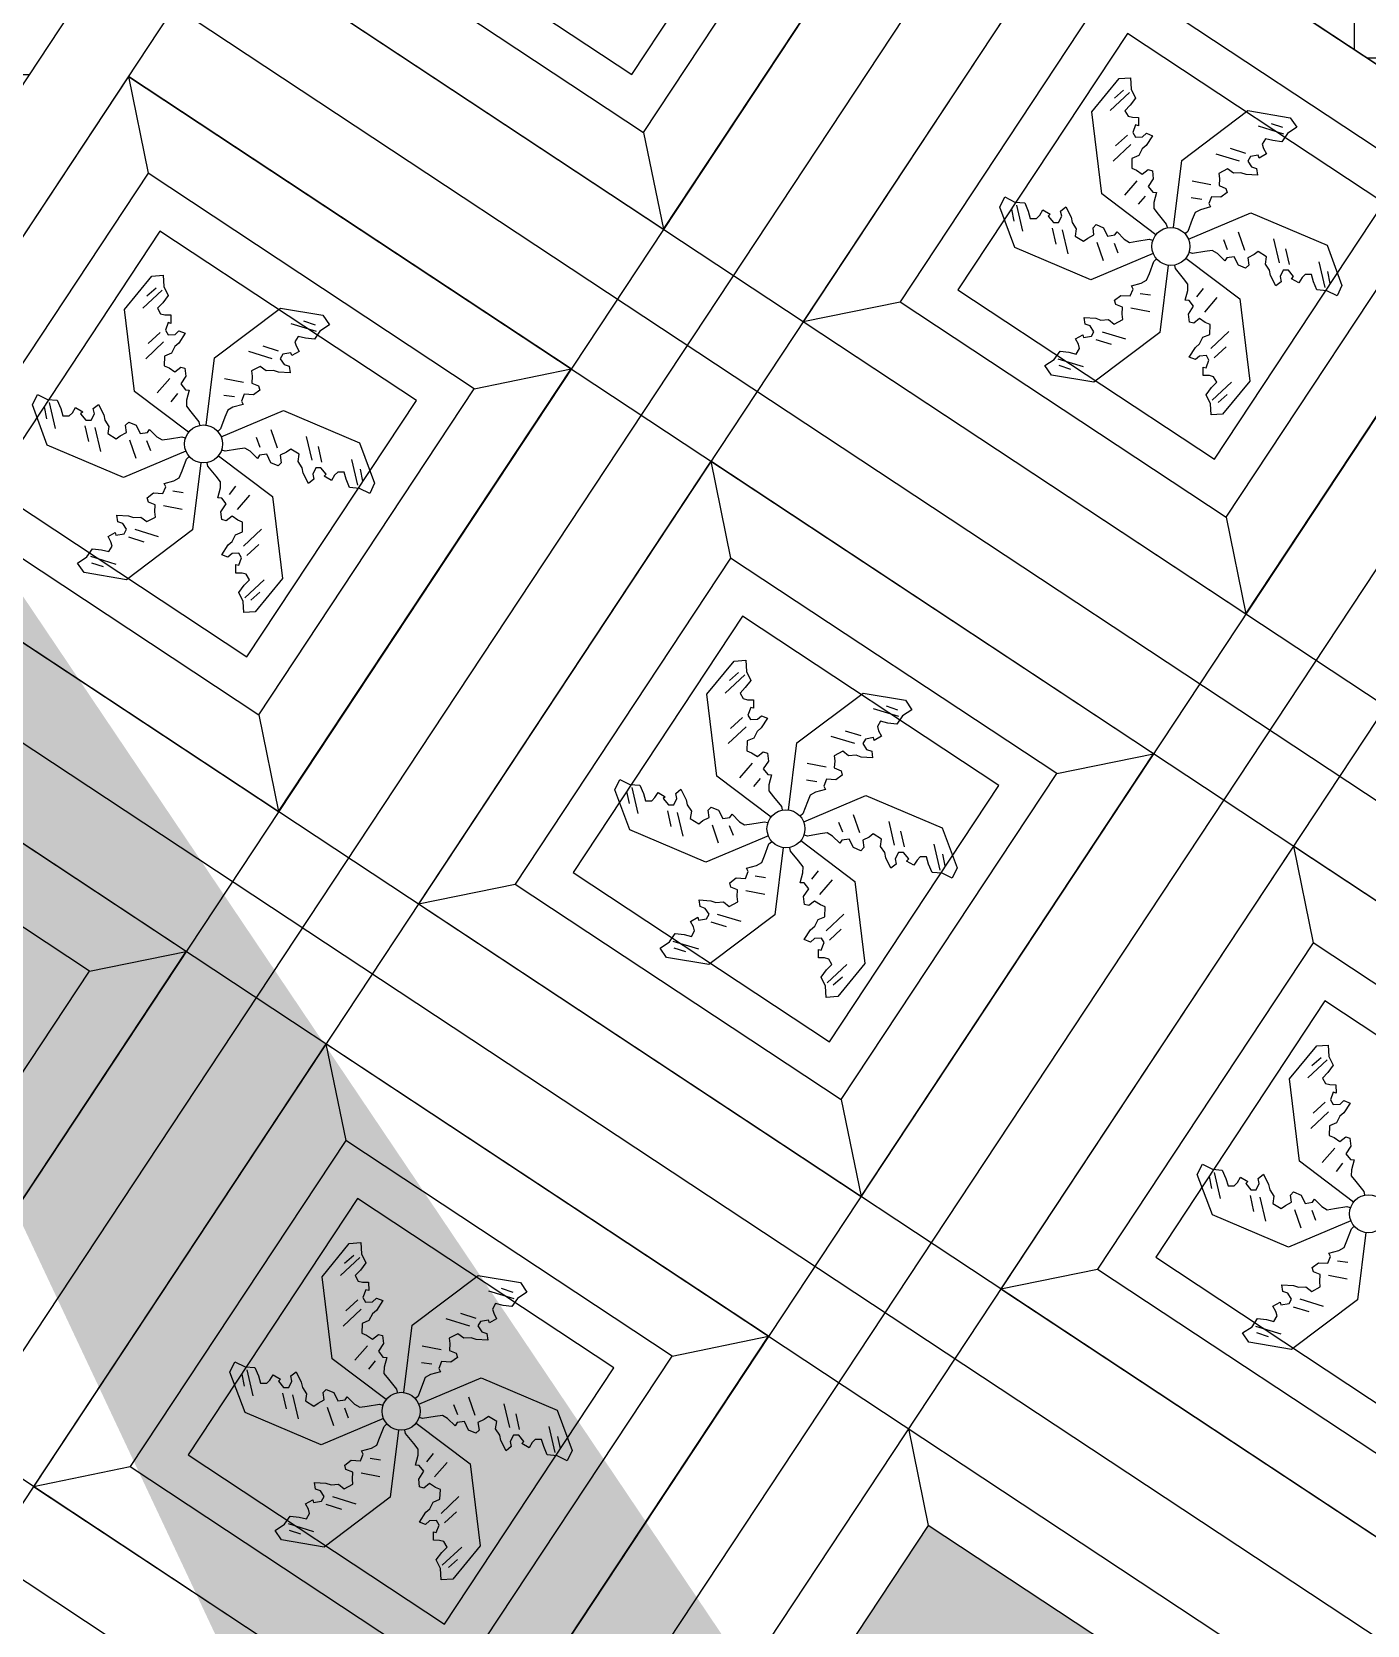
# Model space of a CAD drawing. Extents: x 302512 to 1034855, y -184136 to 410364.
# Drawn here: x 536374 to 545936, y -76296 to -64884 of the extents above; entities that cross this region are included whole.
import ezdxf

# ---------------------------------------------------------------- set-up
doc = ezdxf.new("R2010")
doc.units = 0
doc.header["$MEASUREMENT"] = 0
doc.linetypes.add('ACAD_ISO04W100', pattern=[30.5, 24, -3, 0.5, -3])
for name, color, linetype in [('2D', 3, 'Continuous'), ('F', 5, 'Continuous'), ('PUB_TITLE', 4, 'Continuous'), ('建筑', 2, 'Continuous'), ('水', 120, 'Continuous'), ('环境', 8, 'Continuous'), ('红线', 20, 'Continuous'), ('道路线', 161, 'Continuous')]:
    doc.layers.add(name, color=color, linetype=linetype)
pattern_1 = [(0, (-609541.6, -120098.3), (750, 1500), [0, -1500]), (0, (-610419.1, -120300.8), (750, 1500), [0, -1500]), (0, (-609931.6, -120315.8), (750, 1500), [0, -1500]), (0, (-609399.1, -119873.3), (750, 1500), [0, -1500]), (0, (-610021.6, -120390.8), (750, 1500), [0, -1500]), (0, (-609249.1, -118928.3), (750, 1500), [0, -1500]), (0, (-609706.6, -119048.3), (750, 1500), [0, -1500]), (0, (-609466.6, -119235.8), (750, 1500), [0, -1500]), (0, (-610689.1, -119265.8), (750, 1500), [0, -1500]), (0, (-609954.1, -119333.3), (750, 1500), [0, -1500]), (0, (-610239.1, -119715.8), (750, 1500), [0, -1500]), (0, (-610224.1, -120278.3), (750, 1500), [0, -1500]), (0, (-609661.6, -120338.3), (750, 1500), [0, -1500]), (0, (-609249.1, -119678.3), (750, 1500), [0, -1500]), (0, (-610651.6, -119910.8), (750, 1500), [0, -1500]), (0, (-610524.1, -119655.8), (750, 1500), [0, -1500]), (0, (-609939.1, -119760.8), (750, 1500), [0, -1500]), (0, (-610149.1, -119978.3), (750, 1500), [0, -1500]), (0, (-610269.1, -119483.3), (750, 1500), [0, -1500]), (0, (-610081.6, -118920.8), (750, 1500), [0, -1500]), (0, (-610591.6, -120225.8), (750, 1500), [0, -1500]), (0, (-609766.6, -119228.3), (750, 1500), [0, -1500]), (0, (-610464.1, -119205.8), (750, 1500), [0, -1500]), (0, (-610584.1, -119010.8), (750, 1500), [0, -1500]), (130.601294, (-609341.24, -119397.92), (-3749.999965, 4500.000027), [65.8539, -27592.779]), (18.434949, (-609448.38, -119369.35), (3750, 1499.999994), [67.7631, -9419.0698]), (90, (-609448.4, -119433.6), (750, 1500), [64.2857, -2935.7142]), (161.56505, (-609384.1, -119455.06), (-3750.000033, 1499.999893), [67.7631, -9419.0698]), (53.130102, (-609384.1, -119455.06), (750, 1500), [71.4286, -7428.5714]), (135, (-609326.95, -120219.35), (-750.0001, 1499.9999), [60.6091, -4182.0315]), (45, (-609412.67, -120219.35), (750, 1500), [60.6091, -4182.0315]), (135, (-609369.8, -120262.2), (-750.0001, 1499.9999), [60.6091, -4182.0315]), (45, (-609369.8, -120262.2), (750, 1500), [60.6091, -4182.0315]), (116.56505, (-610048.4, -119212.2), (-0.0001, 3000), [79.8596, -1597.1913]), (180, (-610084.1, -119140.8), (-750, 1500), [85.7143, -1414.2857]), (63.43495, (-610205.5, -119212.2), (1e-06, 3000), [79.8596, -1597.1913]), (116.56505, (-610169.8, -119283.6), (-0.0001, 3000), [79.8596, -1597.1913]), (0, (-610169.8, -119283.6), (750, 1500), [85.7143, -1414.2857]), (63.43495, (-610084.1, -119283.6), (1e-06, 3000), [79.8596, -1597.1913]), (107.102728, (-609484.094, -119719.35), (-2249.999919, 7500.0000288), [97.1534, -40707.258]), (143.972626, (-609512.67, -119626.49), (-14249.99984, 10500.000003), [97.1534, -20305.0515]), (180, (-609591.2, -119569.3), (-750, 1500), [92.8571, -1407.1428]), (36.027373, (-609762.67, -119626.49), (14249.999915, 10499.999902), [97.1534, -20305.0515]), (71.56505, (-609791.24, -119712.2), (2250.000015, 7499.999997), [90.3508, -9396.4821]), (107.102728, (-609762.665, -119805.06), (-2249.999919, 7500.0000288), [97.1534, -40707.258]), (143.972626, (-609684.09, -119862.2), (-14249.99984, 10500.000003), [97.1534, -20305.0515]), (0, (-609684.1, -119862.2), (750, 1500), [92.8571, -1407.1428]), (36.027373, (-609591.24, -119862.2), (14249.999915, 10499.999902), [97.1534, -20305.0515]), (71.56505, (-609512.67, -119805.06), (2250.000015, 7499.999997), [90.3508, -9396.4821]), (150.255118, (-609469.8, -119019.35), (-2250.000005, 1499.99998), [57.5875, -12035.799]), (90, (-609519.8, -119047.9), (750, 1500), [57.1429, -2942.857]), (29.744881, (-609519.8, -119047.92), (2250, 1499.999993), [57.5875, -12035.799]), (116.56505, (-609819.8, -120083.6), (-0.0001, 3000), [79.8596, -1597.1913]), (168.690067, (-609855.52, -120012.2), (-6750.000012, 1499.999964), [72.8431, -15224.214]), (41.185925, (-609984.094, -120047.92), (18749.999943, 16499.999905), [75.9296, -31814.5065]), (90, (-609984.1, -120119.35), (750, 1500), [71.4286, -2928.5713]), (138.814074, (-609926.95, -120169.35), (-18749.999723, 16500.0001545), [75.9296, -31814.5065]), (16.699244, (-609926.95, -120169.35), (24749.9999575, 7499.9999645), [74.5736, -31246.3455]), (60.945396, (-609855.52, -120147.92), (750.000003, 1499.9999955), [73.5402, -30813.3495]), (109.983106, (-610448.38, -119455.06), (-3750.00002, 10499.9999887), [83.605, -35030.4945]), (155.556045, (-610476.95, -119376.49), (-9750.0000463, 4499.9999106), [86.3075, -36162.8295]), (24.443955, (-610634.094, -119376.49), (9750.000014, 4499.9999825), [86.3075, -36162.8295]), (70.0168934, (-610662.665, -119455.06), (3750.0000173, 10499.9999904), [83.605, -35030.4945]), (109.983106, (-610634.094, -119533.634), (-3750.00002, 10499.9999887), [83.605, -35030.4945]), (160.016893, (-610555.52, -119562.2), (-3750.000019, 1499.999938), [83.605, -17473.4445]), (19.983107, (-610555.52, -119562.2), (3749.999996, 1500.000004), [83.605, -17473.4445]), (70.0168934, (-610476.95, -119533.634), (3750.0000173, 10499.9999904), [83.605, -35030.4945]), (122.005383, (-609891.24, -119590.78), (-750.000103, 1499.999928), [67.3856, -14083.5861]), (18.434949, (-609991.24, -119555.06), (3750, 1499.999994), [67.7631, -9419.0698]), (90, (-609991.2, -119619.35), (750, 1500), [64.2857, -2935.7142]), (161.56505, (-609926.95, -119640.78), (-3750.000033, 1499.999893), [67.7631, -9419.0698]), (54.462322, (-609926.95, -119640.78), (5249.999997, 7499.999995), [61.4452, -25745.5305]), (116.56505, (-610327, -119955), (-0.0001, 3000), [79.8596, -1597.1913]), (180, (-610362.7, -119883.6), (-750, 1500), [78.5714, -1421.4285]), (59.036243, (-610484.1, -119955.06), (750.000002, 1499.999993), [83.2993, -17409.555]), (120.963756, (-610441.24, -120026.49), (-750.000102, 1499.999931), [83.2993, -17409.555]), (0, (-610441.2, -120026.5), (750, 1500), [78.5714, -1421.4285]), (63.43495, (-610362.7, -120026.5), (1e-06, 3000), [79.8596, -1597.1913])]

msp = doc.modelspace()

# ---------------------------------------------------------------- hatches: boundary and pattern name
at = {"layer": '水'}
h = msp.add_hatch(dxfattribs=at)
h.set_pattern_fill('AR-RROOF,_O', color=256, scale=1000)
h.set_pattern_definition([(0, (-609984.1, -119640.8), (2200, 1000), [15000, -2000, 5000, -1000]), (0, (-608654.1, -119140.8), (-1000, 1330), [3000, -330, 6000, -750]), (0, (-609484.1, -118790.8), (5200, 670), [8000, -1400, 4000, -1000])])
edge = h.paths.add_edge_path()
edge.add_arc((541084, -104641), 45681, 95.1702, 101.8495)
edge.add_arc((528768, -61262), 3222, -64.5322, 24.3534, ccw=False)
edge.add_line((530154, -64171), (532436, -65679))
edge.add_line((532436, -65679), (532160, -66096))
edge.add_line((532160, -66096), (529568, -64383))
edge.add_arc((530627, -71813), 7505, 98.1114, 130.1771)
edge.add_line((525785, -66079), (530231, -69016))
edge.add_line((530231, -69016), (529955, -69433))
edge.add_line((529955, -69433), (525404, -66426))
edge.add_arc((530523, -71651), 7314, 134.414, 162.1136)
edge.add_line((523563, -69404), (528025, -72353))
edge.add_line((528025, -72353), (527750, -72771))
edge.add_line((527750, -72771), (523419, -69909))
edge.add_arc((534863, -72540), 11742, 167.0549, 175.5622)
edge.add_arc((518334, -71257), 4836, 337.6027, 355.5622, ccw=False)
edge.add_line((522806, -73100), (526096, -75273))
edge.add_line((526096, -75273), (525820, -75691))
edge.add_line((525820, -75691), (522637, -73587))
edge.add_arc((513103, -70009), 10184, 322.4372, 339.4277, ccw=False)
edge.add_line((521175, -76217), (533365, -84271))
edge.add_arc((535724, -38648), 45684, 267.0398, 274.917)
edge.add_line((539639, -84164), (528626, -76887))
edge.add_line((528626, -76887), (539321, -60701))
edge.add_line((539321, -60701), (536967, -59146))
h = msp.add_hatch(dxfattribs=at)
h.set_pattern_fill('AR-RROOF,_O', color=256, scale=1000)
h.set_pattern_definition([(0, (509471.5, -11821.7), (2200, 1000), [15000, -2000, 5000, -1000]), (0, (510801.5, -11321.7), (-1000, 1330), [3000, -330, 6000, -750]), (0, (509971.5, -10971.7), (5200, 670), [8000, -1400, 4000, -1000])])
edge = h.paths.add_edge_path()
edge.add_spline(control_points=[(533365, -84271), (533512, -84279), (533659, -84286), (534180, -84308), (534555, -84319), (535311, -84332), (535693, -84334), (536452, -84328), (536831, -84320), (537592, -84295), (537975, -84278), (538738, -84234), (539117, -84207), (539878, -84145), (540260, -84109), (541018, -84027), (541395, -83982), (542148, -83882), (542526, -83828), (543273, -83710), (543644, -83647), (544385, -83511), (544755, -83438), (545490, -83284), (545855, -83203), (546575, -83032), (546930, -82943), (547706, -82738), (548125, -82620), (548846, -82405), (549150, -82310), (549753, -82114), (550051, -82013), (550734, -81771), (551116, -81629), (551764, -81375), (552033, -81266), (552654, -81005), (553003, -80850), (553593, -80578), (553836, -80461), (554403, -80180), (554722, -80015), (555265, -79720), (555492, -79593), (555936, -79335), (556152, -79206), (556575, -78943), (556782, -78810), (557154, -78563), (557321, -78449), (557648, -78219), (557807, -78104), (558134, -77860), (558300, -77732), (558624, -77475), (558781, -77345), (559053, -77114), (559169, -77013), (559451, -76761), (559614, -76609), (559885, -76345), (559997, -76233), (560197, -76028), (560285, -75934), (560511, -75688), (560645, -75535), (560865, -75273), (560954, -75164), (561040, -75054), (561040, -75054), (561041, -75053)], knot_values=[1.330216, 1.330216, 1.330216, 1.330216, 1.347952, 1.347952, 1.392745, 1.392745, 1.438061, 1.438061, 1.482746, 1.482746, 1.527956, 1.527956, 1.572658, 1.572658, 1.617745, 1.617745, 1.662446, 1.662446, 1.707487, 1.707487, 1.752151, 1.752151, 1.797221, 1.797221, 1.84229, 1.84229, 1.886886, 1.886886, 1.940506, 1.940506, 1.980357, 1.980357, 2.020209, 2.020209, 2.072735, 2.072735, 2.110821, 2.110821, 2.161912, 2.161912, 2.19885, 2.19885, 2.249192, 2.249192, 2.286592, 2.286592, 2.323596, 2.323596, 2.360599, 2.360599, 2.391641, 2.391641, 2.422684, 2.422684, 2.456446, 2.456446, 2.490208, 2.490208, 2.516259, 2.516259, 2.554956, 2.554956, 2.583298, 2.583298, 2.606947, 2.606947, 2.645231, 2.645231, 2.672532, 2.672532, 2.672709, 2.672709, 2.672709, 2.672709], degree=3, periodic=0)
edge.add_line((561041, -75053), (556007, -71727))
edge.add_line((556007, -71727), (549049, -82257))
at = {"layer": '环境', "ltscale": 100}
h = msp.add_hatch(dxfattribs=at)
h.set_pattern_fill('AN32C', color=256, scale=1500, style=0)
h.set_pattern_definition(pattern_1)
edge = h.paths.add_edge_path(flags=17)
edge.add_line((543771, -87552), (541412, -85993))
edge.add_ellipse((538430, -71644), major_axis=(-26513, -2155), ratio=0.548018, start_angle=92.7337, end_angle=93.9021, ccw=False)
edge.add_arc((546033, -92011), 7880, 130.8965, 165.2478)
edge.add_line((538413, -90004), (541040, -91740))
edge.add_arc((546033, -92011), 5000, 116.899, 176.9003, ccw=False)
h.paths.add_polyline_path([(547672, -99718), (538300, -93525, 0.418953)])
h.paths.add_polyline_path([(548240, -96497), (550867, -98233, 0.162837), (553638, -94072), (551022, -92343, -0.267955)])
edge = h.paths.add_edge_path()
edge.add_ellipse((538430, -71644), major_axis=(-26513, -2155), ratio=0.548018, start_angle=95.5576, end_angle=300.1571, ccw=False)
edge.add_line((542173, -85896), (544318, -87314))
edge.add_arc((546033, -92011), 5000, 3.0317, 110.0581, ccw=False)
edge.add_line((551026, -91746), (553760, -93553))
edge.add_arc((546033, -92011), 7880, 348.7119, 375.8347)
edge.add_line((553614, -89860), (546435, -85117))
edge = h.paths.add_edge_path(flags=16)
edge.add_ellipse((538430, -71644), major_axis=(-26513, -2155), ratio=0.548018, start_angle=92.7337, end_angle=300.1571, ccw=False)
edge.add_line((547099, -84957), (553350, -89087))
edge.add_arc((546033, -92011), 7880, 21.7771, 71.004)
at = {"layer": '环境'}
h = msp.add_hatch(dxfattribs=at)
h.set_pattern_fill('NET,_O', color=256, scale=3000)
h.set_pattern_definition([(0, (509471.5, -11821.67), (0, 375), []), (90, (509471.5, -11821.67), (-375, 2e-14), [])])
edge = h.paths.add_edge_path()
edge.add_arc((553089, -68722), 10164, 321.4728, 335.6098, ccw=False)
edge.add_line((561041, -75053), (536967, -59146))
edge.add_arc((541292, -108116), 49161, 90.0912, 95.0469, ccw=False)
edge.add_line((541214, -58955), (562347, -72919))
h = msp.add_hatch(dxfattribs=at)
h.set_pattern_fill('AN32C', color=256, scale=1500, style=0)
h.set_pattern_definition(pattern_1)
h.paths.add_polyline_path([(540037, -79752), (538493, -82088), (540829, -83632), (542373, -81296)])
h.paths.add_polyline_path([(538201, -78539), (535865, -76996), (534322, -79332), (536658, -80875)])
h.paths.add_polyline_path([(541250, -77917), (543586, -79460), (545129, -77124), (542793, -75581)])
edge = h.paths.add_edge_path()
edge.add_spline(control_points=[(543433, -83681), (543627, -83649), (543820, -83615), (544385, -83511), (544755, -83438), (545217, -83341), (545312, -83321), (545407, -83301)], knot_values=[1.728815, 1.728815, 1.728815, 1.728815, 1.752151, 1.752151, 1.797221, 1.797221, 1.808889, 1.808889, 1.808889, 1.808889], degree=3, periodic=0)
edge.add_line((545407, -83301), (544208, -82509))
edge.add_line((544208, -82509), (543433, -83681))
h.paths.add_polyline_path([(545421, -80673), (547757, -82217), (549301, -79881), (546965, -78337)])
h.paths.add_polyline_path([(550514, -78045), (552057, -75709), (549721, -74165), (548178, -76501)])
h.paths.add_polyline_path([(535642, -86375), (534390, -85548), (533563, -86800), (534815, -87627)])
h.paths.add_polyline_path([(532185, -88886), (533437, -89713), (534264, -88461), (533012, -87634)])
h.paths.add_polyline_path([(530092, -85705), (529265, -86956), (530517, -87783), (531343, -86532)])
h.paths.add_polyline_path([(531895, -85697), (532722, -84446), (531470, -83619), (530643, -84870)])
h.paths.add_polyline_path([(527887, -89042), (529138, -89869), (529965, -88617), (528714, -87790)])
h.paths.add_polyline_path([(527336, -89876), (526509, -91128), (527760, -91955), (528587, -90703)])
h.paths.add_polyline_path([(531507, -92633), (530256, -91806), (529429, -93057), (530680, -93884)])
h.paths.add_polyline_path([(531634, -89720), (530807, -90971), (532058, -91798), (532885, -90547)])

# ---------------------------------------------------------------- linework, layer by layer
at = {"layer": '2D'}
for p, q in [((544096, -65448), (544235, -65318)), ((544126, -65359), (544191, -65301)), ((545156, -65558), (545338, -65614)), ((545248, -65540), (545330, -65567)), ((544117, -65810), (544244, -65690)), ((544135, -65701), (544220, -65623)), ((544956, -65718), (545066, -65753)), ((544852, -65757), (545020, -65808)), ((544200, -66055), (544290, -65951)), ((544682, -65952), (544818, -65978)), ((544300, -66119), (544348, -66060)), ((544677, -66070), (544752, -66082)), ((543409, -66240), (543392, -66155)), ((543471, -66311), (543428, -66125)), ((543710, -66404), (543684, -66291)), ((543795, -66474), (543755, -66303)), ((544049, -66524), (544003, -66394)), ((544154, -66469), (544126, -66399)), ((544907, -66372), (544935, -66443)), ((545013, -66317), (545058, -66448)), ((545266, -66367), (545306, -66538)), ((545352, -66438), (545377, -66551)), ((545590, -66531), (545633, -66716)), ((545652, -66601), (545670, -66687)), ((537168, -66863), (537307, -66734)), ((537198, -66775), (537263, -66717)), ((544761, -66723), (544714, -66782)), ((544379, -66890), (544244, -66864)), ((544384, -66771), (544310, -66760)), ((544861, -66786), (544771, -66891)), ((538228, -66973), (538410, -67029)), ((538320, -66955), (538402, -66983)), ((537207, -67116), (537292, -67038)), ((544105, -67123), (543995, -67089)), ((544209, -67085), (544041, -67034)), ((544945, -67031), (544817, -67151)), ((537189, -67226), (537316, -67105)), ((537924, -67172), (538092, -67223)), ((538028, -67133), (538138, -67168)), ((544927, -67140), (544841, -67219)), ((543906, -67284), (543724, -67228)), ((543814, -67302), (543731, -67274)), ((537272, -67470), (537362, -67366)), ((537754, -67367), (537890, -67393)), ((544965, -67393), (544826, -67523)), ((536543, -67726), (536500, -67540)), ((537372, -67534), (537420, -67475)), ((537749, -67486), (537824, -67497)), ((544935, -67482), (544870, -67540)), ((536481, -67656), (536464, -67570)), ((536782, -67819), (536756, -67706)), ((536867, -67889), (536827, -67719)), ((538085, -67732), (538130, -67863)), ((537121, -67939), (537075, -67809)), ((537226, -67884), (537198, -67814)), ((537979, -67788), (538007, -67858)), ((538338, -67783), (538378, -67953)), ((538424, -67853), (538449, -67966)), ((538662, -67946), (538705, -68131)), ((538724, -68016), (538742, -68102)), ((537456, -68186), (537382, -68175)), ((537833, -68138), (537786, -68197)), ((537933, -68202), (537843, -68306)), ((537451, -68305), (537316, -68279)), ((537281, -68500), (537113, -68449)), ((538017, -68446), (537889, -68567)), ((537177, -68539), (537067, -68504)), ((537999, -68555), (537913, -68634)), ((536978, -68699), (536796, -68643)), ((536886, -68717), (536803, -68689)), ((538037, -68809), (537898, -68938)), ((538007, -68897), (537942, -68955)), ((541339, -69620), (541479, -69490)), ((541370, -69531), (541435, -69473)), ((542491, -69711), (542574, -69739)), ((541378, -69873), (541464, -69795)), ((542399, -69730), (542581, -69785)), ((541360, -69982), (541488, -69862)), ((542096, -69929), (542264, -69979)), ((542199, -69890), (542310, -69924)), ((541444, -70227), (541534, -70122)), ((541926, -70123), (542061, -70149)), ((541544, -70290), (541591, -70231)), ((541921, -70242), (541995, -70253)), ((540653, -70412), (540635, -70326)), ((540715, -70483), (540672, -70297)), ((540953, -70575), (540928, -70463)), ((541039, -70646), (540998, -70475)), ((542256, -70489), (542301, -70619)), ((541292, -70696), (541247, -70565)), ((541398, -70641), (541370, -70570)), ((542151, -70544), (542178, -70614)), ((542510, -70539), (542550, -70710)), ((542595, -70609), (542620, -70722)), ((542834, -70702), (542877, -70888)), ((542896, -70773), (542913, -70858)), ((541628, -70943), (541553, -70931)), ((542004, -70894), (541957, -70953)), ((542105, -70958), (542014, -71062)), ((541623, -71062), (541487, -71036)), ((541453, -71256), (541285, -71206)), ((542188, -71203), (542061, -71323)), ((541349, -71295), (541239, -71260)), ((542170, -71312), (542085, -71390)), ((541149, -71455), (540967, -71399)), ((541057, -71473), (540974, -71446)), ((542209, -71565), (542069, -71695)), ((542179, -71654), (542113, -71712)), ((545541, -72287), (545607, -72229)), ((545511, -72376), (545651, -72246)), ((545550, -72629), (545635, -72551)), ((545532, -72738), (545659, -72618)), ((545615, -72983), (545706, -72879)), ((545716, -73047), (545763, -72988)), ((544824, -73168), (544807, -73083)), ((544886, -73239), (544843, -73053)), ((545125, -73332), (545100, -73219)), ((545210, -73402), (545170, -73231)), ((545464, -73452), (545419, -73322)), ((545569, -73397), (545542, -73327)), ((538583, -73791), (538723, -73662)), ((538613, -73703), (538679, -73645)), ((545799, -73699), (545725, -73688)), ((545794, -73818), (545659, -73792)), ((539643, -73901), (539825, -73957)), ((539735, -73883), (539818, -73911)), ((538604, -74154), (538731, -74033)), ((538622, -74044), (538707, -73966)), ((545521, -74051), (545410, -74017)), ((545624, -74013), (545456, -73962)), ((539339, -74100), (539507, -74151)), ((539443, -74061), (539553, -74096)), ((545321, -74212), (545139, -74156)), ((545229, -74230), (545146, -74202)), ((538687, -74398), (538778, -74294)), ((539169, -74295), (539305, -74321)), ((537896, -74584), (537879, -74498)), ((537958, -74654), (537915, -74468)), ((538788, -74462), (538835, -74403)), ((539164, -74414), (539239, -74425)), ((538197, -74747), (538172, -74634)), ((538282, -74817), (538242, -74647)), ((538536, -74868), (538491, -74737)), ((538641, -74812), (538614, -74742)), ((539394, -74716), (539422, -74786)), ((539500, -74660), (539545, -74791)), ((539753, -74711), (539794, -74881)), ((539839, -74781), (539864, -74894)), ((540077, -74874), (540120, -75059)), ((540139, -74944), (540157, -75030)), ((539248, -75066), (539201, -75125)), ((538871, -75114), (538797, -75103)), ((539348, -75130), (539258, -75234)), ((538866, -75233), (538731, -75207)), ((538696, -75428), (538528, -75377)), ((539432, -75374), (539304, -75495)), ((538593, -75467), (538482, -75432)), ((539414, -75483), (539328, -75562)), ((538393, -75627), (538211, -75571)), ((538301, -75645), (538218, -75617)), ((539453, -75737), (539313, -75866)), ((539422, -75825), (539357, -75883))]:
    msp.add_line(p, q, dxfattribs=at)
for points in [[(544424, -66337), (544037, -66045), (543964, -65456), (544160, -65219), (544242, -65213), (544247, -65294), (544278, -65358), (544239, -65410), (544202, -65449), (544224, -65488), (544255, -65496), (544298, -65497), (544298, -65557), (544278, -65551), (544258, -65606), (544277, -65639), (544327, -65636), (544355, -65610), (544400, -65628), (544354, -65698), (544325, -65723), (544301, -65771), (544252, -65791), (544250, -65861), (544284, -65876), (544326, -65903), (544368, -65871), (544398, -65879), (544405, -65936), (544368, -65991), (544401, -66033), (544428, -66035), (544409, -66106), (544408, -66150), (544440, -66191), (544498, -66261), (544503, -66284)], [(544550, -66286), (544609, -65805), (545083, -65448), (545386, -65499), (545432, -65567), (545365, -65612), (545325, -65671), (545261, -65663), (545208, -65650), (545185, -65689), (545194, -65719), (545215, -65757), (545163, -65788), (545157, -65767), (545100, -65777), (545081, -65810), (545109, -65851), (545145, -65864), (545152, -65911), (545069, -65906), (545032, -65894), (544979, -65897), (544937, -65865), (544875, -65898), (544879, -65935), (544876, -65985), (544925, -66005), (544934, -66035), (544888, -66069), (544821, -66065), (544802, -66114), (544814, -66138), (544742, -66158), (544704, -66179), (544684, -66228), (544652, -66313), (544635, -66329)], [(544404, -66471), (543958, -66660), (543412, -66429), (543305, -66141), (543341, -66067), (543413, -66103), (543484, -66108), (543509, -66168), (543524, -66220), (543569, -66220), (543592, -66197), (543614, -66160), (543666, -66190), (543651, -66205), (543689, -66250), (543726, -66250), (543749, -66205), (543741, -66168), (543779, -66138), (543816, -66212), (543823, -66250), (543853, -66294), (543846, -66347), (543906, -66384), (543935, -66362), (543980, -66339), (543973, -66287), (543995, -66265), (544048, -66287), (544077, -66347), (544130, -66339), (544145, -66317), (544197, -66369), (544234, -66392), (544287, -66384), (544376, -66369), (544399, -66377)], [(544657, -66370), (545103, -66181), (545649, -66413), (545756, -66701), (545721, -66775), (545648, -66739), (545577, -66733), (545552, -66674), (545537, -66622), (545492, -66622), (545470, -66644), (545447, -66681), (545395, -66652), (545410, -66637), (545372, -66592), (545335, -66592), (545313, -66637), (545320, -66674), (545283, -66704), (545245, -66629), (545238, -66592), (545208, -66547), (545215, -66495), (545156, -66457), (545126, -66480), (545081, -66502), (545088, -66555), (545066, -66577), (545014, -66555), (544984, -66495), (544932, -66502), (544917, -66525), (544864, -66472), (544827, -66450), (544775, -66457), (544685, -66472), (544663, -66465)], [(544511, -66556), (544452, -67037), (543979, -67393), (543675, -67342), (543629, -67274), (543696, -67230), (543737, -67171), (543801, -67178), (543853, -67192), (543876, -67153), (543868, -67122), (543847, -67084), (543899, -67054), (543904, -67074), (543962, -67064), (543980, -67032), (543953, -66990), (543917, -66978), (543909, -66931), (543993, -66936), (544029, -66948), (544083, -66944), (544124, -66977), (544186, -66944), (544182, -66907), (544185, -66857), (544136, -66837), (544128, -66806), (544173, -66772), (544240, -66776), (544260, -66727), (544248, -66703), (544319, -66684), (544357, -66663), (544377, -66614), (544409, -66529), (544426, -66513)], [(544638, -66505), (545025, -66797), (545097, -67385), (544901, -67622), (544819, -67628), (544814, -67548), (544783, -67483), (544822, -67432), (544860, -67393), (544837, -67354), (544807, -67346), (544763, -67345), (544763, -67285), (544783, -67290), (544803, -67235), (544785, -67203), (544735, -67206), (544706, -67231), (544662, -67214), (544707, -67144), (544736, -67119), (544760, -67071), (544809, -67051), (544811, -66980), (544777, -66966), (544735, -66938), (544694, -66971), (544663, -66963), (544656, -66906), (544693, -66850), (544661, -66809), (544634, -66807), (544653, -66736), (544653, -66692), (544621, -66650), (544563, -66580), (544558, -66557)], [(537496, -67752), (537109, -67460), (537036, -66872), (537232, -66634), (537314, -66628), (537319, -66709), (537350, -66773), (537311, -66825), (537274, -66864), (537296, -66903), (537327, -66911), (537370, -66912), (537370, -66972), (537350, -66967), (537330, -67021), (537349, -67054), (537399, -67051), (537427, -67026), (537472, -67043), (537426, -67113), (537397, -67138), (537373, -67186), (537324, -67206), (537322, -67276), (537356, -67291), (537398, -67319), (537440, -67286), (537470, -67294), (537477, -67351), (537440, -67406), (537473, -67448), (537500, -67450), (537481, -67521), (537480, -67565), (537512, -67606), (537570, -67677), (537575, -67700)], [(537622, -67701), (537681, -67220), (538155, -66863), (538458, -66914), (538504, -66982), (538437, -67027), (538397, -67086), (538333, -67078), (538280, -67065), (538257, -67104), (538266, -67134), (538287, -67173), (538235, -67203), (538229, -67183), (538172, -67192), (538153, -67225), (538181, -67267), (538217, -67279), (538224, -67326), (538141, -67321), (538104, -67309), (538051, -67312), (538009, -67280), (537947, -67313), (537951, -67350), (537948, -67400), (537997, -67420), (538006, -67450), (537960, -67484), (537893, -67480), (537874, -67530), (537886, -67554), (537814, -67573), (537776, -67594), (537756, -67643), (537724, -67728), (537707, -67744)], [(537476, -67887), (537030, -68076), (536484, -67844), (536377, -67556), (536413, -67482), (536485, -67518), (536556, -67523), (536581, -67583), (536596, -67635), (536641, -67635), (536664, -67613), (536686, -67575), (536738, -67605), (536723, -67620), (536761, -67665), (536798, -67665), (536821, -67620), (536813, -67583), (536851, -67553), (536888, -67628), (536895, -67665), (536925, -67710), (536918, -67762), (536978, -67799), (537007, -67777), (537052, -67754), (537045, -67702), (537067, -67680), (537120, -67702), (537149, -67762), (537202, -67754), (537217, -67732), (537269, -67784), (537306, -67807), (537359, -67799), (537448, -67784), (537471, -67792)], [(537729, -67785), (538175, -67596), (538721, -67828), (538828, -68116), (538793, -68190), (538720, -68154), (538649, -68148), (538624, -68089), (538609, -68037), (538564, -68037), (538542, -68059), (538519, -68097), (538467, -68067), (538482, -68052), (538444, -68007), (538407, -68007), (538385, -68052), (538392, -68089), (538355, -68119), (538317, -68044), (538310, -68007), (538280, -67962), (538287, -67910), (538228, -67873), (538198, -67895), (538153, -67917), (538160, -67970), (538138, -67992), (538086, -67970), (538056, -67910), (538004, -67917), (537989, -67940), (537936, -67888), (537899, -67865), (537847, -67873), (537757, -67888), (537734, -67880)], [(537583, -67971), (537524, -68452), (537051, -68808), (536747, -68757), (536701, -68690), (536768, -68645), (536809, -68586), (536873, -68594), (536925, -68607), (536948, -68568), (536940, -68537), (536919, -68499), (536971, -68469), (536976, -68489), (537034, -68479), (537052, -68447), (537025, -68405), (536989, -68393), (536981, -68346), (537065, -68351), (537101, -68363), (537155, -68359), (537196, -68392), (537258, -68359), (537254, -68322), (537257, -68272), (537208, -68252), (537200, -68222), (537245, -68187), (537312, -68191), (537332, -68142), (537320, -68118), (537391, -68099), (537429, -68078), (537449, -68029), (537481, -67944), (537498, -67928)], [(537710, -67920), (538097, -68212), (538169, -68800), (537973, -69037), (537891, -69044), (537886, -68963), (537855, -68899), (537894, -68847), (537932, -68808), (537909, -68769), (537879, -68761), (537835, -68760), (537835, -68700), (537855, -68705), (537875, -68651), (537857, -68618), (537807, -68621), (537778, -68646), (537734, -68629), (537779, -68559), (537808, -68534), (537832, -68486), (537881, -68466), (537883, -68396), (537849, -68381), (537807, -68353), (537766, -68386), (537735, -68378), (537728, -68321), (537765, -68265), (537733, -68224), (537706, -68222), (537725, -68151), (537725, -68107), (537693, -68066), (537635, -67995), (537630, -67972)], [(541667, -70508), (541280, -70216), (541208, -69628), (541404, -69391), (541486, -69385), (541491, -69465), (541522, -69530), (541483, -69581), (541445, -69620), (541468, -69659), (541498, -69668), (541542, -69668), (541542, -69729), (541522, -69723), (541501, -69778), (541520, -69810), (541570, -69807), (541599, -69782), (541643, -69799), (541597, -69869), (541569, -69894), (541545, -69943), (541496, -69962), (541493, -70033), (541528, -70047), (541570, -70075), (541611, -70042), (541642, -70051), (541649, -70107), (541612, -70163), (541644, -70204), (541671, -70206), (541652, -70278), (541651, -70321), (541684, -70363), (541742, -70433), (541747, -70456)], [(541793, -70458), (541853, -69977), (542326, -69620), (542630, -69671), (542676, -69739), (542608, -69784), (542568, -69842), (542504, -69835), (542451, -69821), (542429, -69860), (542437, -69891), (542458, -69929), (542406, -69959), (542401, -69939), (542343, -69949), (542325, -69981), (542352, -70023), (542388, -70035), (542395, -70083), (542312, -70078), (542276, -70065), (542222, -70069), (542181, -70036), (542119, -70069), (542123, -70106), (542120, -70156), (542169, -70176), (542177, -70207), (542132, -70241), (542065, -70237), (542045, -70286), (542057, -70310), (541986, -70329), (541948, -70350), (541928, -70399), (541896, -70485), (541878, -70500)], [(541648, -70643), (541201, -70832), (540656, -70600), (540548, -70312), (540584, -70238), (540657, -70274), (540728, -70280), (540753, -70339), (540768, -70391), (540813, -70391), (540835, -70369), (540858, -70332), (540910, -70362), (540895, -70376), (540932, -70421), (540970, -70421), (540992, -70376), (540985, -70339), (541022, -70309), (541059, -70384), (541067, -70421), (541097, -70466), (541089, -70518), (541149, -70556), (541179, -70533), (541224, -70511), (541216, -70459), (541239, -70436), (541291, -70459), (541321, -70518), (541373, -70511), (541388, -70488), (541441, -70541), (541478, -70563), (541530, -70556), (541620, -70541), (541642, -70548)], [(541901, -70542), (542347, -70353), (542893, -70584), (543000, -70872), (542964, -70946), (542892, -70910), (542821, -70905), (542795, -70846), (542780, -70793), (542736, -70793), (542713, -70816), (542691, -70853), (542638, -70823), (542653, -70808), (542616, -70763), (542579, -70763), (542556, -70808), (542564, -70846), (542526, -70875), (542489, -70801), (542481, -70763), (542452, -70719), (542459, -70666), (542399, -70629), (542369, -70651), (542325, -70674), (542332, -70726), (542310, -70749), (542257, -70726), (542227, -70666), (542175, -70674), (542160, -70696), (542108, -70644), (542070, -70622), (542018, -70629), (541929, -70644), (541906, -70637)], [(541755, -70727), (541695, -71208), (541222, -71565), (540919, -71514), (540873, -71446), (540940, -71401), (540980, -71342), (541044, -71350), (541097, -71363), (541119, -71324), (541111, -71294), (541090, -71256), (541142, -71225), (541148, -71246), (541205, -71236), (541224, -71203), (541196, -71162), (541160, -71149), (541153, -71102), (541236, -71107), (541272, -71119), (541326, -71116), (541368, -71148), (541430, -71115), (541425, -71078), (541428, -71028), (541379, -71009), (541371, -70978), (541417, -70944), (541484, -70948), (541503, -70899), (541491, -70875), (541563, -70856), (541601, -70834), (541620, -70785), (541652, -70700), (541670, -70685)], [(541881, -70676), (542268, -70969), (542340, -71557), (542145, -71794), (542063, -71800), (542058, -71719), (542027, -71655), (542065, -71603), (542103, -71564), (542081, -71525), (542050, -71517), (542007, -71516), (542006, -71456), (542027, -71462), (542047, -71407), (542028, -71375), (541978, -71378), (541950, -71403), (541905, -71385), (541951, -71316), (541980, -71290), (542004, -71242), (542053, -71222), (542055, -71152), (542021, -71137), (541979, -71110), (541937, -71142), (541907, -71134), (541900, -71078), (541937, -71022), (541904, -70980), (541877, -70979), (541896, -70907), (541897, -70864), (541864, -70822), (541807, -70752), (541802, -70729)], [(545839, -73265), (545452, -72973), (545380, -72384), (545575, -72147), (545657, -72141), (545662, -72222), (545693, -72286), (545655, -72338), (545617, -72377), (545639, -72416), (545670, -72424), (545713, -72425), (545714, -72485), (545693, -72479), (545673, -72534), (545692, -72567), (545742, -72564), (545770, -72538), (545815, -72556), (545769, -72626), (545740, -72651), (545716, -72699), (545667, -72719), (545665, -72789), (545699, -72804), (545741, -72831), (545783, -72799), (545813, -72807), (545820, -72864), (545783, -72919), (545816, -72961), (545843, -72963), (545824, -73034), (545823, -73078), (545856, -73119), (545913, -73189), (545918, -73213)], [(545819, -73399), (545373, -73588), (544828, -73357), (544720, -73069), (544756, -72995), (544828, -73031), (544899, -73036), (544925, -73096), (544940, -73148), (544984, -73148), (545007, -73125), (545029, -73088), (545082, -73118), (545067, -73133), (545104, -73178), (545141, -73178), (545164, -73133), (545156, -73096), (545194, -73066), (545231, -73140), (545239, -73178), (545268, -73222), (545261, -73275), (545321, -73312), (545351, -73290), (545395, -73267), (545388, -73215), (545410, -73193), (545463, -73215), (545493, -73275), (545545, -73267), (545560, -73245), (545612, -73297), (545650, -73320), (545702, -73312), (545792, -73297), (545814, -73305)], [(545927, -73484), (545867, -73965), (545394, -74321), (545090, -74270), (545044, -74202), (545112, -74158), (545152, -74099), (545216, -74107), (545269, -74120), (545291, -74081), (545283, -74050), (545262, -74012), (545314, -73982), (545319, -74002), (545377, -73992), (545395, -73960), (545368, -73918), (545332, -73906), (545325, -73859), (545408, -73864), (545444, -73876), (545498, -73872), (545539, -73905), (545601, -73872), (545597, -73835), (545600, -73785), (545551, -73765), (545543, -73734), (545588, -73700), (545655, -73704), (545675, -73655), (545663, -73631), (545734, -73612), (545772, -73591), (545792, -73542), (545824, -73457), (545842, -73441)], [(538911, -74680), (538524, -74388), (538452, -73800), (538647, -73562), (538729, -73556), (538734, -73637), (538765, -73701), (538727, -73753), (538689, -73792), (538711, -73831), (538742, -73839), (538785, -73840), (538786, -73900), (538765, -73895), (538745, -73949), (538764, -73982), (538814, -73979), (538842, -73954), (538887, -73971), (538841, -74041), (538812, -74066), (538788, -74114), (538739, -74134), (538737, -74204), (538771, -74219), (538813, -74247), (538855, -74214), (538885, -74222), (538892, -74279), (538855, -74334), (538888, -74376), (538915, -74378), (538896, -74449), (538895, -74493), (538928, -74534), (538985, -74605), (538990, -74628)], [(539037, -74629), (539097, -74148), (539570, -73791), (539873, -73842), (539919, -73910), (539852, -73955), (539812, -74014), (539748, -74006), (539695, -73993), (539673, -74032), (539681, -74062), (539702, -74101), (539650, -74131), (539644, -74111), (539587, -74120), (539568, -74153), (539596, -74195), (539632, -74207), (539639, -74254), (539556, -74249), (539520, -74237), (539466, -74240), (539424, -74208), (539362, -74241), (539367, -74278), (539364, -74328), (539413, -74348), (539421, -74378), (539375, -74412), (539308, -74408), (539289, -74458), (539301, -74482), (539229, -74501), (539191, -74522), (539172, -74571), (539140, -74656), (539122, -74672)], [(538891, -74815), (538445, -75004), (537900, -74772), (537792, -74484), (537828, -74410), (537900, -74446), (537971, -74451), (537997, -74511), (538012, -74563), (538056, -74563), (538079, -74541), (538101, -74503), (538154, -74533), (538139, -74548), (538176, -74593), (538213, -74593), (538236, -74548), (538228, -74511), (538266, -74481), (538303, -74556), (538311, -74593), (538340, -74638), (538333, -74690), (538393, -74727), (538423, -74705), (538467, -74682), (538460, -74630), (538482, -74608), (538535, -74630), (538565, -74690), (538617, -74682), (538632, -74660), (538684, -74712), (538722, -74735), (538774, -74727), (538864, -74712), (538886, -74720)], [(539144, -74713), (539591, -74524), (540136, -74756), (540244, -75044), (540208, -75118), (540135, -75082), (540064, -75076), (540039, -75017), (540024, -74965), (539979, -74965), (539957, -74987), (539934, -75025), (539882, -74995), (539897, -74980), (539860, -74935), (539822, -74935), (539800, -74980), (539807, -75017), (539770, -75047), (539733, -74972), (539725, -74935), (539695, -74890), (539703, -74838), (539643, -74801), (539613, -74823), (539568, -74845), (539576, -74898), (539553, -74920), (539501, -74898), (539471, -74838), (539419, -74845), (539404, -74868), (539351, -74816), (539314, -74793), (539262, -74801), (539172, -74816), (539150, -74808)], [(538999, -74899), (538939, -75380), (538466, -75736), (538162, -75685), (538116, -75618), (538184, -75573), (538224, -75514), (538288, -75522), (538341, -75535), (538363, -75496), (538355, -75465), (538334, -75427), (538386, -75397), (538391, -75417), (538449, -75407), (538467, -75375), (538440, -75333), (538404, -75321), (538397, -75274), (538480, -75279), (538516, -75291), (538570, -75287), (538611, -75320), (538673, -75287), (538669, -75250), (538672, -75200), (538623, -75180), (538615, -75150), (538660, -75115), (538727, -75119), (538747, -75070), (538735, -75046), (538806, -75027), (538844, -75006), (538864, -74957), (538896, -74872), (538914, -74856)], [(539125, -74848), (539512, -75140), (539584, -75728), (539388, -75966), (539306, -75972), (539301, -75891), (539270, -75827), (539309, -75775), (539347, -75736), (539324, -75697), (539294, -75689), (539250, -75688), (539250, -75628), (539270, -75633), (539291, -75579), (539272, -75546), (539222, -75549), (539193, -75574), (539149, -75557), (539195, -75487), (539223, -75462), (539247, -75414), (539296, -75394), (539299, -75324), (539264, -75309), (539222, -75281), (539181, -75314), (539150, -75306), (539144, -75249), (539180, -75193), (539148, -75152), (539121, -75150), (539140, -75079), (539141, -75035), (539108, -74994), (539050, -74923), (539045, -74900)]]:
    msp.add_lwpolyline(points, dxfattribs=at)
for centre in [(544531, -66421), (537603, -67836), (541774, -70592), (545946, -73349), (539018, -74764)]:
    msp.add_circle(centre, 136, dxfattribs=at)
at = {"layer": 'F'}
msp.add_ellipse((538430, -71644), major_axis=(-26513, -2155), ratio=0.548018, start_param=1.444877, end_param=5.238729, dxfattribs=at)
msp.add_open_spline([(533365, -84271), (533512, -84279), (533659, -84286), (534180, -84308), (534555, -84319), (535311, -84332), (535693, -84334), (536452, -84328), (536831, -84320), (537592, -84295), (537975, -84278), (538738, -84234), (539117, -84207), (539878, -84145), (540260, -84109), (541018, -84027), (541395, -83982), (542148, -83882), (542526, -83828), (543273, -83710), (543644, -83647), (544385, -83511), (544755, -83438), (545490, -83284), (545855, -83203), (546575, -83032), (546930, -82943), (547706, -82738), (548125, -82620), (548846, -82405), (549150, -82310), (549753, -82114), (550051, -82013), (550734, -81771), (551116, -81629), (551764, -81375), (552033, -81266), (552654, -81005), (553003, -80850), (553593, -80578), (553836, -80461), (554403, -80180), (554722, -80015), (555265, -79720), (555492, -79593), (555936, -79335), (556152, -79206), (556575, -78943), (556782, -78810), (557154, -78563), (557321, -78449), (557648, -78219), (557807, -78104), (558134, -77860), (558300, -77732), (558624, -77475), (558781, -77345), (559053, -77114), (559169, -77013), (559451, -76761), (559614, -76609), (559885, -76345), (559997, -76233), (560197, -76028), (560285, -75934), (560511, -75688), (560645, -75535), (560865, -75273), (560954, -75164), (561125, -74946), (561208, -74837), (561367, -74619), (561444, -74509), (561607, -74268), (561692, -74136), (561833, -73907), (561890, -73810), (562019, -73582), (562089, -73452), (562221, -73192), (562283, -73062), (562389, -72824), (562434, -72716), (562519, -72500), (562559, -72392), (562641, -72153), (562682, -72022), (562756, -71761), (562789, -71631), (562846, -71372), (562870, -71244), (562906, -71020), (562919, -70925), (562940, -70734), (562949, -70640), (562961, -70451), (562966, -70357), (562969, -70196), (562969, -70129), (562968, -69995), (562966, -69929), (562959, -69784), (562954, -69706), (562941, -69551), (562933, -69474), (562914, -69321), (562903, -69245), (562878, -69096), (562865, -69023), (562836, -68878), (562820, -68806), (562781, -68644), (562758, -68555), (562707, -68377), (562680, -68288), (562604, -68061), (562552, -67923), (562439, -67646), (562377, -67507), (562242, -67231), (562169, -67092), (562012, -66816), (561928, -66678), (561752, -66407), (561660, -66275), (561466, -66010), (561364, -65878), (561170, -65642), (561081, -65537), (560895, -65328), (560799, -65224), (560599, -65017), (560496, -64914), (560295, -64721), (560198, -64631), (560000, -64452), (559898, -64363), (559688, -64186), (559581, -64098), (559353, -63917), (559232, -63823), (558983, -63638), (558856, -63547), (558593, -63363), (558457, -63272), (558180, -63090), (558038, -63001), (557749, -62823), (557602, -62735), (557316, -62571), (557177, -62493), (556896, -62340), (556754, -62265), (556388, -62077), (556163, -61967), (555752, -61773), (555568, -61690), (555194, -61526), (555004, -61445), (554618, -61287), (554423, -61210), (553902, -61012), (553573, -60894), (552973, -60692), (552704, -60605), (552076, -60414), (551714, -60310), (551060, -60136), (550771, -60063), (550080, -59899), (549676, -59811), (548955, -59666), (548642, -59608), (548010, -59498), (547691, -59447), (546928, -59335), (546482, -59277), (545678, -59186), (545322, -59150), (544604, -59088), (544243, -59061), (543517, -59016), (543153, -58998), (542420, -58972), (542052, -58963), (541314, -58954), (540944, -58954), (540202, -58964), (539830, -58973), (539086, -59000), (538714, -59019), (537971, -59064), (537601, -59091), (536852, -59155), (536474, -59192), (535716, -59275), (535337, -59322), (534584, -59423), (534210, -59479), (533463, -59598), (533089, -59663), (532348, -59801), (531980, -59874), (531250, -60030), (530888, -60112), (530100, -60301), (529676, -60409), (528941, -60610), (528629, -60699), (528010, -60884), (527703, -60980), (526999, -61209), (526605, -61345), (526175, -61500), (526135, -61515), (526138, -61514)], degree=3, knots=[1.330216, 1.330216, 1.330216, 1.330216, 1.347952, 1.347952, 1.392745, 1.392745, 1.438061, 1.438061, 1.482746, 1.482746, 1.527956, 1.527956, 1.572658, 1.572658, 1.617745, 1.617745, 1.662446, 1.662446, 1.707487, 1.707487, 1.752151, 1.752151, 1.797221, 1.797221, 1.84229, 1.84229, 1.886886, 1.886886, 1.940506, 1.940506, 1.980357, 1.980357, 2.020209, 2.020209, 2.072735, 2.072735, 2.110821, 2.110821, 2.161912, 2.161912, 2.19885, 2.19885, 2.249192, 2.249192, 2.286592, 2.286592, 2.323596, 2.323596, 2.360599, 2.360599, 2.391641, 2.391641, 2.422684, 2.422684, 2.456446, 2.456446, 2.490208, 2.490208, 2.516259, 2.516259, 2.554956, 2.554956, 2.583298, 2.583298, 2.606947, 2.606947, 2.645231, 2.645231, 2.672532, 2.672532, 2.699833, 2.699833, 2.727135, 2.727135, 2.760296, 2.760296, 2.784691, 2.784691, 2.817682, 2.817682, 2.850673, 2.850673, 2.878478, 2.878478, 2.906283, 2.906283, 2.940476, 2.940476, 2.974668, 2.974668, 3.00886, 3.00886, 3.034466, 3.034466, 3.060072, 3.060072, 3.085678, 3.085678, 3.103932, 3.103932, 3.122185, 3.122185, 3.143709, 3.143709, 3.164843, 3.164843, 3.185977, 3.185977, 3.206081, 3.206081, 3.226186, 3.226186, 3.250929, 3.250929, 3.275672, 3.275672, 3.31417, 3.31417, 3.352669, 3.352669, 3.391167, 3.391167, 3.429666, 3.429666, 3.466743, 3.466743, 3.50382, 3.50382, 3.533449, 3.533449, 3.563078, 3.563078, 3.592707, 3.592707, 3.618829, 3.618829, 3.64495, 3.64495, 3.671072, 3.671072, 3.699201, 3.699201, 3.727331, 3.727331, 3.755954, 3.755954, 3.784577, 3.784577, 3.8132, 3.8132, 3.839065, 3.839065, 3.864929, 3.864929, 3.904165, 3.904165, 3.934996, 3.934996, 3.965826, 3.965826, 3.996657, 3.996657, 4.046633, 4.046633, 4.085989, 4.085989, 4.137231, 4.137231, 4.176995, 4.176995, 4.231015, 4.231015, 4.271813, 4.271813, 4.312612, 4.312612, 4.368485, 4.368485, 4.412384, 4.412384, 4.456283, 4.456283, 4.500181, 4.500181, 4.54408, 4.54408, 4.587979, 4.587979, 4.631877, 4.631877, 4.675776, 4.675776, 4.71944, 4.71944, 4.76416, 4.76416, 4.809221, 4.809221, 4.853886, 4.853886, 4.898945, 4.898945, 4.943786, 4.943786, 4.988643, 4.988643, 5.042026, 5.042026, 5.082156, 5.082156, 5.122286, 5.122286, 5.175269, 5.175269, 5.180808, 5.180808, 5.180808, 5.180808], dxfattribs=at)
at = {"layer": 'PUB_TITLE'}
for p, q in [((536967, -59146), (561041, -75053)), ((539321, -60701), (528626, -76887)), ((539821, -61032), (529457, -76717))]:
    msp.add_line(p, q, dxfattribs=at)
at = {"layer": '建筑'}
for points in [[(538419, -64061), (540755, -65604), (542299, -63268), (539963, -61725)], [(538835, -63976), (540670, -65189), (541883, -63353), (540048, -62140)], [(542591, -66817), (544927, -68361), (546470, -66025), (544134, -64481)], [(543006, -66732), (544842, -67945), (546055, -66109), (544219, -64897)], [(535663, -68232), (537999, -69776), (539542, -67440), (537206, -65896)], [(536078, -68147), (537914, -69360), (539127, -67525), (537291, -66312)], [(539834, -70989), (542170, -72532), (543714, -70196), (541378, -68653)], [(540250, -70904), (542086, -72117), (543298, -70281), (541463, -69068)], [(532906, -72404), (535242, -73947), (536786, -71611), (534450, -70068)], [(544006, -73745), (546342, -75289), (547886, -72953), (545550, -71409)], [(544422, -73660), (546257, -74873), (547470, -73037), (545634, -71825)], [(537078, -75160), (539414, -76704), (540958, -74368), (538622, -72824)], [(537494, -75075), (539329, -76288), (540542, -74453), (538706, -73240)]]:
    msp.add_lwpolyline(points, close=True, dxfattribs=at)
at = {"layer": '环境'}
for p, q in [((542992, -63127), (532628, -78812)), ((543993, -63788), (533629, -79473)), ((537726, -64202), (553412, -74566)), ((537065, -65203), (552750, -75567)), ((547163, -65883), (536799, -81568)), ((548164, -66545), (537800, -82230)), ((534970, -68374), (550655, -78738)), ((534308, -69375), (549994, -79739)), ((532214, -72545), (547656, -82749)), ((531883, -73046), (546879, -82955))]:
    msp.add_line(p, q, dxfattribs=at)
at = {"layer": '环境', "ltscale": 100}
for p, q in [((543492, -63457), (533128, -79143)), ((537396, -64703), (553081, -75067)), ((537065, -65203), (537206, -65896)), ((540755, -65604), (540897, -66297)), ((547664, -66214), (537300, -81899)), ((541898, -66959), (542591, -66817)), ((539542, -67440), (540235, -67298)), ((541236, -67960), (541378, -68653)), ((544927, -68361), (545068, -69053)), ((534639, -68874), (550324, -79238)), ((537999, -69776), (538140, -70469)), ((543714, -70196), (544407, -70055)), ((545408, -70716), (545550, -71409)), ((539142, -71130), (539834, -70989)), ((536786, -71611), (537479, -71470)), ((538480, -72131), (538622, -72824)), ((542170, -72532), (542312, -73225)), ((543313, -73887), (544006, -73745)), ((540958, -74368), (541650, -74226)), ((542652, -74888), (542793, -75581)), ((536385, -75302), (537078, -75160))]:
    msp.add_line(p, q, dxfattribs=at)
at = {"layer": '环境'}
msp.add_lwpolyline([(541250, -77917), (543586, -79460), (545129, -77124), (542793, -75581)], close=True, dxfattribs=at)
at = {"layer": '红线', "linetype": 'ACAD_ISO04W100', "ltscale": 100}
msp.add_open_spline([(534961, -85326), (535338, -85332), (535715, -85334), (536481, -85328), (536870, -85320), (537648, -85294), (538037, -85276), (538816, -85231), (539206, -85204), (539984, -85139), (540372, -85102), (541148, -85019), (541535, -84972), (542306, -84870), (542691, -84814), (543457, -84693), (543838, -84628), (544596, -84489), (544974, -84414), (545723, -84257), (546095, -84174), (546834, -83998), (547201, -83906), (547928, -83714), (548288, -83613), (549001, -83403), (549354, -83294), (550052, -83068), (550397, -82951), (551079, -82709), (551415, -82585), (552078, -82327), (552405, -82195), (553049, -81923), (553366, -81783), (553989, -81497), (554295, -81350), (554896, -81051), (555191, -80898), (555768, -80586), (556051, -80426), (556603, -80102), (556873, -79937), (557400, -79602), (557657, -79432), (558157, -79086), (558400, -78911), (558872, -78556), (559100, -78376), (559543, -78013), (559757, -77829), (560170, -77459), (560369, -77272), (560752, -76894), (560935, -76704), (561286, -76322), (561454, -76129), (561773, -75743), (561925, -75548), (562212, -75158), (562348, -74962), (562602, -74570), (562721, -74373), (562943, -73980), (563045, -73783), (563234, -73389), (563321, -73192), (563477, -72799), (563547, -72602), (563671, -72210), (563725, -72015), (563816, -71624), (563854, -71430), (563914, -71042), (563936, -70848), (563964, -70463), (563970, -70270), (563967, -69887), (563958, -69696), (563923, -69316), (563898, -69126), (563832, -68748), (563792, -68559), (563695, -68184), (563638, -67997), (563509, -67624), (563437, -67439), (563277, -67069), (563188, -66885), (562996, -66519), (562891, -66337), (562666, -65975), (562546, -65795), (562288, -65438), (562152, -65261), (561862, -64910), (561709, -64736), (561388, -64391), (561219, -64221), (560865, -63884), (560681, -63717), (560296, -63389), (560096, -63227), (559681, -62909), (559466, -62752), (559021, -62444), (558791, -62293), (558318, -61997), (558074, -61851), (557572, -61567), (557314, -61428), (556785, -61157), (556514, -61025), (555959, -60768), (555675, -60643), (555096, -60401), (554800, -60283), (554197, -60056), (553890, -59946), (553265, -59735), (552947, -59633), (552302, -59438), (551974, -59345), (551308, -59167), (550971, -59082), (550288, -58922), (549942, -58846), (549242, -58703), (548888, -58636), (548174, -58511), (547813, -58454), (547084, -58348), (546717, -58299), (545977, -58212), (545604, -58173), (544853, -58104), (544476, -58075), (543716, -58025), (543335, -58005), (542568, -57975), (542183, -57965), (541411, -57954), (541024, -57954), (540248, -57962), (539859, -57972), (539081, -57999), (538692, -58018), (537913, -58066), (537523, -58094), (536745, -58160), (536357, -58198), (535582, -58284), (535195, -58332), (534424, -58436), (534040, -58493), (533275, -58616), (532894, -58682), (532136, -58824), (531760, -58899), (531011, -59058), (530640, -59143), (529902, -59320), (529536, -59413), (528811, -59607), (528451, -59709), (527740, -59920), (527388, -60030), (526691, -60258), (526347, -60376), (525703, -60607), (525402, -60719), (525105, -60835)], degree=3, knots=[1.394608, 1.394608, 1.394608, 1.394608, 1.438448, 1.438448, 1.483399, 1.483399, 1.528351, 1.528351, 1.573302, 1.573302, 1.618254, 1.618254, 1.663205, 1.663205, 1.708157, 1.708157, 1.753108, 1.753108, 1.79806, 1.79806, 1.843011, 1.843011, 1.887963, 1.887963, 1.932914, 1.932914, 1.977866, 1.977866, 2.022817, 2.022817, 2.067768, 2.067768, 2.11272, 2.11272, 2.157671, 2.157671, 2.202623, 2.202623, 2.247574, 2.247574, 2.292526, 2.292526, 2.337477, 2.337477, 2.382429, 2.382429, 2.42738, 2.42738, 2.472332, 2.472332, 2.517283, 2.517283, 2.562235, 2.562235, 2.607186, 2.607186, 2.652138, 2.652138, 2.697089, 2.697089, 2.742041, 2.742041, 2.786992, 2.786992, 2.831944, 2.831944, 2.876895, 2.876895, 2.921847, 2.921847, 2.966798, 2.966798, 3.01175, 3.01175, 3.056701, 3.056701, 3.101653, 3.101653, 3.146604, 3.146604, 3.191556, 3.191556, 3.236507, 3.236507, 3.281459, 3.281459, 3.32641, 3.32641, 3.371362, 3.371362, 3.416313, 3.416313, 3.461265, 3.461265, 3.506216, 3.506216, 3.551168, 3.551168, 3.596119, 3.596119, 3.641071, 3.641071, 3.686022, 3.686022, 3.730974, 3.730974, 3.775925, 3.775925, 3.820877, 3.820877, 3.865828, 3.865828, 3.91078, 3.91078, 3.955731, 3.955731, 4.000683, 4.000683, 4.045634, 4.045634, 4.090585, 4.090585, 4.135537, 4.135537, 4.180488, 4.180488, 4.22544, 4.22544, 4.270391, 4.270391, 4.315343, 4.315343, 4.360294, 4.360294, 4.405246, 4.405246, 4.450197, 4.450197, 4.495149, 4.495149, 4.5401, 4.5401, 4.585052, 4.585052, 4.630003, 4.630003, 4.674955, 4.674955, 4.719906, 4.719906, 4.764858, 4.764858, 4.809809, 4.809809, 4.854761, 4.854761, 4.899712, 4.899712, 4.944664, 4.944664, 4.989615, 4.989615, 5.034567, 5.034567, 5.079518, 5.079518, 5.12447, 5.12447, 5.169421, 5.169421, 5.209711, 5.209711, 5.209711, 5.209711], dxfattribs=at)
at = {"layer": '道路线'}
for points in [[(537726, -64202), (540897, -66297), (542992, -63127), (539821, -61032)], [(541898, -66959), (545068, -69053), (547163, -65883), (543993, -63788)], [(534970, -68374), (538140, -70469), (540235, -67298), (537065, -65203)], [(539142, -71130), (542312, -73225), (544407, -70055), (541236, -67960)], [(532214, -72545), (535384, -74640), (537479, -71470), (534308, -69375)], [(543313, -73887), (546484, -75981), (548578, -72811), (545408, -70716)], [(536385, -75302), (539556, -77397), (541650, -74226), (538480, -72131)]]:
    msp.add_lwpolyline(points, close=True, dxfattribs=at)

# ---------------------------------------------------------------- texts
at = {"layer": '2D', "flags": 9}
for tag, p in [('XSIZE', (544531, -66421)), ('YSIZE', (544531, -66421)), ('XSIZE', (537603, -67836)), ('YSIZE', (537603, -67836)), ('XSIZE', (541774, -70592)), ('YSIZE', (541774, -70592)), ('XSIZE', (539018, -74764)), ('YSIZE', (539018, -74764))]:
    msp.add_attdef(tag, p, '3500', height=0.336, dxfattribs=at)

doc.saveas('drawing.dxf')
